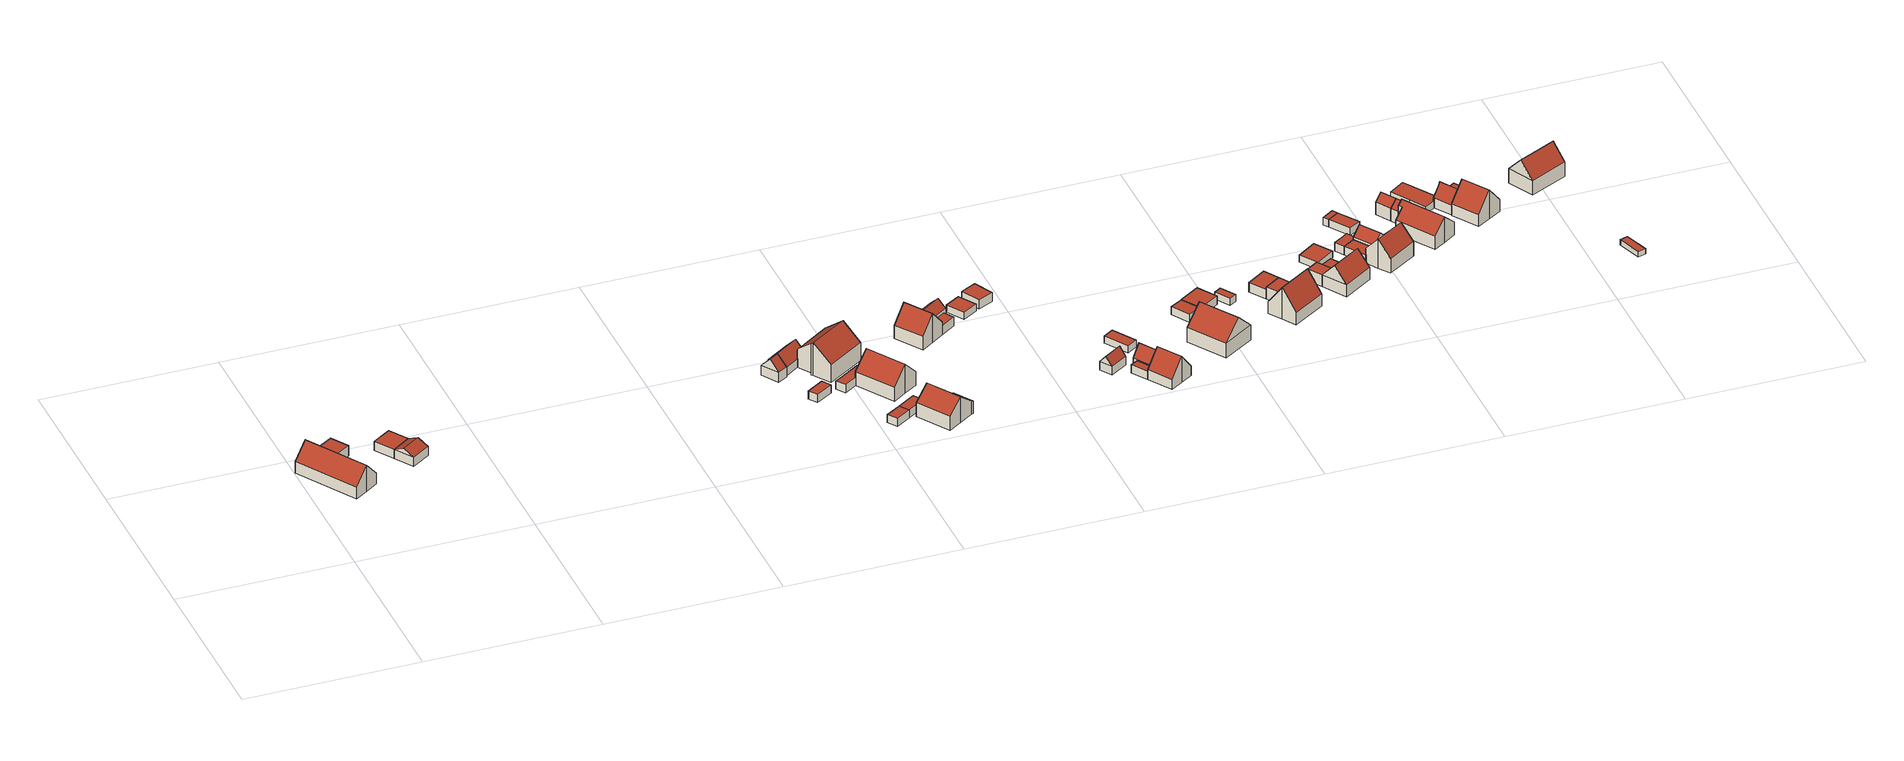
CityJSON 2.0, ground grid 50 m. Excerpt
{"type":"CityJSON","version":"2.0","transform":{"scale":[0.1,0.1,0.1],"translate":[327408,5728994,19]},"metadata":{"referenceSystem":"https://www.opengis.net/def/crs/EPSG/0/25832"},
"CityObjects":{
"building1":{"type":"Building","attributes":{"Gemeindeschluessel":"05170048","Geometrietyp2DReferenz":"3000","function":"31001_1010"},"address":[{"country":"Germany","locality":"Wesel","thoroughfareNumber":"53","thoroughfareName":"Feldwicker Weg"}],"children":["building1-1","building1-2"]},
"building1-1":{"type":"BuildingPart","attributes":{"roofType":"3100","measuredHeight":8.1},"parents":["building1"],"geometry":[{"type":"MultiSurface","lod":"2","boundaries":[[[0,1,2,3]],[[4,5,1,0]],[[6,7,5,4]],[[8,9,10,11]],[[12,13,9,8]],[[14,15,13,12]],[[3,2,15,14]],[[3,14,12,0]],[[8,11,6,4,0,12]],[[1,5,7,10,9,13,15,2]],[[16,17,10,7]],[[6,11,18,19]],[[19,18,17,16]]],"semantics":{"surfaces":[{"type":"WallSurface"},{"type":"RoofSurface"},{"type":"GroundSurface"},{"type":"ClosureSurface"}],"values":[0,0,0,0,0,0,0,1,1,2,0,0,3]}}]},
"building1-2":{"type":"BuildingPart","attributes":{"roofType":"1000","measuredHeight":3.18},"address":[{"country":"Germany","locality":"Wesel","thoroughfareNumber":"53","thoroughfareName":"Feldwicker Weg"}],"parents":["building1"],"geometry":[{"type":"Solid","lod":"2","boundaries":[[[[20,21,22,23]],[[18,17,21,20]],[[23,22,16,19]],[[18,20,23,19]],[[21,17,16,22]],[[18,19,16,17]]]],"semantics":{"surfaces":[{"type":"WallSurface"},{"type":"RoofSurface"},{"type":"GroundSurface"},{"type":"ClosureSurface"}],"values":[[0,0,0,1,2,3]]}}]},
"building2":{"type":"Building","attributes":{"Geometrietyp2DReferenz":"3000","Gemeindeschluessel":"05170048","function":"31001_2723","roofType":"1000","measuredHeight":2.75},"address":[{"country":"Germany","locality":"Wesel","thoroughfareNumber":"53","thoroughfareName":"Feldwicker Weg"}],"geometry":[{"type":"Solid","lod":"2","boundaries":[[[[24,25,26,27]],[[28,29,25,24]],[[30,31,29,28]],[[27,26,31,30]],[[28,24,27,30]],[[25,29,31,26]]]],"semantics":{"surfaces":[{"type":"WallSurface"},{"type":"RoofSurface"},{"type":"GroundSurface"}],"values":[[0,0,0,0,1,2]]}}]},
"building3":{"type":"Building","attributes":{"Geometrietyp2DReferenz":"3000","Gemeindeschluessel":"05170048","function":"31001_2463","roofType":"3100","measuredHeight":4.28},"address":[{"country":"Germany","locality":"Wesel","thoroughfareNumber":"53","thoroughfareName":"Feldwicker Weg"}],"geometry":[{"type":"Solid","lod":"2","boundaries":[[[[32,33,34,35]],[[30,31,33,32]],[[28,29,31,30]],[[35,34,29,28]],[[32,36,30]],[[28,37,35]],[[35,37,36,32]],[[30,36,37,28]],[[33,31,29,34]]]],"semantics":{"surfaces":[{"type":"WallSurface"},{"type":"RoofSurface"},{"type":"GroundSurface"}],"values":[[0,0,0,0,0,0,1,1,2]]}}]},
"building4":{"type":"Building","attributes":{"Geometrietyp2DReferenz":"3000","Gemeindeschluessel":"05170048","function":"31001_2723","roofType":"3100","measuredHeight":5.87},"address":[{"country":"Germany","locality":"Wesel","thoroughfareNumber":"46","thoroughfareName":"Feldwicker Weg"}],"geometry":[{"type":"Solid","lod":"2","boundaries":[[[[38,39,40,41]],[[42,43,39,38]],[[44,45,43,42]],[[41,40,45,44]],[[38,46,42]],[[44,47,41]],[[41,47,46,38]],[[42,46,47,44]],[[39,43,45,40]]]],"semantics":{"surfaces":[{"type":"WallSurface"},{"type":"RoofSurface"},{"type":"GroundSurface"}],"values":[[0,0,0,0,0,0,1,1,2]]}}]},
"building5":{"type":"Building","attributes":{"Geometrietyp2DReferenz":"3000","Gemeindeschluessel":"05170048","function":"31001_2463","roofType":"1000","measuredHeight":2.54},"address":[{"country":"Germany","locality":"Wesel","thoroughfareNumber":"46","thoroughfareName":"Feldwicker Weg"}],"geometry":[{"type":"Solid","lod":"2","boundaries":[[[[48,49,50,51]],[[52,53,49,48]],[[54,55,53,52]],[[51,50,55,54]],[[52,48,51,54]],[[49,53,55,50]]]],"semantics":{"surfaces":[{"type":"WallSurface"},{"type":"RoofSurface"},{"type":"GroundSurface"}],"values":[[0,0,0,0,1,2]]}}]},
"building6":{"type":"Building","attributes":{"Geometrietyp2DReferenz":"3000","Gemeindeschluessel":"05170048","function":"31001_2463","roofType":"3100","measuredHeight":5.57},"address":[{"country":"Germany","locality":"Wesel","thoroughfareNumber":"46","thoroughfareName":"Feldwicker Weg"}],"geometry":[{"type":"Solid","lod":"2","boundaries":[[[[56,57,58,59]],[[60,61,57,56]],[[62,63,61,60]],[[64,65,63,62]],[[66,67,65,64]],[[68,69,67,66]],[[70,71,69,68]],[[72,73,71,70]],[[59,58,73,72]],[[72,70,68,66,64,59]],[[62,60,56,59,64]],[[57,61,63,65,67,69,71,73,58]]]],"semantics":{"surfaces":[{"type":"WallSurface"},{"type":"RoofSurface"},{"type":"GroundSurface"}],"values":[[0,0,0,0,0,0,0,0,0,1,1,2]]}}]},
"building7":{"type":"Building","attributes":{"Geometrietyp2DReferenz":"3000","Gemeindeschluessel":"05170048","function":"31001_2723","roofType":"1000","measuredHeight":2.55},"address":[{"country":"Germany","locality":"Wesel","thoroughfareNumber":"50","thoroughfareName":"Feldwicker Weg"}],"geometry":[{"type":"Solid","lod":"2","boundaries":[[[[74,75,76,77]],[[78,79,75,74]],[[80,81,79,78]],[[77,76,81,80]],[[78,74,77,80]],[[75,79,81,76]]]],"semantics":{"surfaces":[{"type":"WallSurface"},{"type":"RoofSurface"},{"type":"GroundSurface"}],"values":[[0,0,0,0,1,2]]}}]},
"building8":{"type":"Building","attributes":{"Geometrietyp2DReferenz":"3000","Gemeindeschluessel":"05170048","function":"31001_2463","roofType":"1000","measuredHeight":2.61},"address":[{"country":"Germany","locality":"Wesel","thoroughfareNumber":"48","thoroughfareName":"Feldwicker Weg"}],"geometry":[{"type":"Solid","lod":"2","boundaries":[[[[82,83,84,85]],[[86,87,83,82]],[[88,89,87,86]],[[90,91,89,88]],[[92,93,91,90]],[[94,95,93,92]],[[85,84,95,94]],[[92,90,88,86,82,85,94]],[[83,87,89,91,93,95,84]]]],"semantics":{"surfaces":[{"type":"WallSurface"},{"type":"RoofSurface"},{"type":"GroundSurface"}],"values":[[0,0,0,0,0,0,0,1,2]]}}]},
"building9":{"type":"Building","attributes":{"Geometrietyp2DReferenz":"3000","Gemeindeschluessel":"05170048","function":"31001_1010","roofType":"3100","measuredHeight":10.12},"address":[{"country":"Germany","locality":"Wesel","thoroughfareNumber":"46","thoroughfareName":"Feldwicker Weg"}],"geometry":[{"type":"Solid","lod":"2","boundaries":[[[[96,97,98,99]],[[100,101,97,96]],[[102,103,101,100]],[[104,105,103,102]],[[106,107,105,104]],[[108,109,107,106]],[[110,111,109,108]],[[112,113,111,110]],[[114,115,113,112]],[[99,98,115,114]],[[102,100,96,104]],[[99,114,112,110,108,106,104,96]],[[97,101,103,105,107,109,111,113,115,98]]]],"semantics":{"surfaces":[{"type":"WallSurface"},{"type":"RoofSurface"},{"type":"GroundSurface"}],"values":[[0,0,0,0,0,0,0,0,0,0,1,1,2]]}}]},
"building10":{"type":"Building","attributes":{"Geometrietyp2DReferenz":"3000","Gemeindeschluessel":"05170048","function":"31001_2463","roofType":"1000","measuredHeight":2.41},"address":[{"country":"Germany","locality":"Wesel","thoroughfareNumber":"50","thoroughfareName":"Feldwicker Weg"}],"geometry":[{"type":"Solid","lod":"2","boundaries":[[[[116,117,118,119]],[[77,120,117,116]],[[80,121,120,77]],[[119,118,121,80]],[[77,116,119,80]],[[117,120,121,118]]]],"semantics":{"surfaces":[{"type":"WallSurface"},{"type":"RoofSurface"},{"type":"GroundSurface"}],"values":[[0,0,0,0,1,2]]}}]},
"building11":{"type":"Building","attributes":{"Geometrietyp2DReferenz":"3000","Gemeindeschluessel":"05170048","function":"31001_1010","roofType":"3100","measuredHeight":8.98},"address":[{"country":"Germany","locality":"Wesel","thoroughfareNumber":"48","thoroughfareName":"Feldwicker Weg"}],"geometry":[{"type":"Solid","lod":"2","boundaries":[[[[122,93,95,123]],[[124,91,93,122]],[[125,126,91,124]],[[127,128,126,125]],[[129,130,128,127]],[[131,132,130,129]],[[133,134,132,131]],[[123,95,134,133]],[[124,122,123,133,131,125]],[[129,127,125,131]],[[93,91,126,128,130,132,134,95]]]],"semantics":{"surfaces":[{"type":"WallSurface"},{"type":"RoofSurface"},{"type":"GroundSurface"}],"values":[[0,0,0,0,0,0,0,0,1,1,2]]}}]},
"building12":{"type":"Building","attributes":{"Geometrietyp2DReferenz":"3000","Gemeindeschluessel":"05170048","function":"31001_1010","roofType":"3100","measuredHeight":8.01},"address":[{"country":"Germany","locality":"Wesel","thoroughfareNumber":"50","thoroughfareName":"Feldwicker Weg"}],"geometry":[{"type":"Solid","lod":"2","boundaries":[[[[135,136,137,138]],[[139,140,136,135]],[[141,142,140,139]],[[143,144,142,141]],[[145,146,144,143]],[[147,148,146,145]],[[149,150,148,147]],[[138,137,150,149]],[[138,149,147,135]],[[145,143,141,139,135,147]],[[136,140,142,144,146,148,150,137]]]],"semantics":{"surfaces":[{"type":"WallSurface"},{"type":"RoofSurface"},{"type":"GroundSurface"}],"values":[[0,0,0,0,0,0,0,0,1,1,2]]}}]},
"building13":{"type":"Building","attributes":{"Geometrietyp2DReferenz":"3000","Gemeindeschluessel":"05170048","function":"51009_1610","roofType":"1000","measuredHeight":3.85},"geometry":[{"type":"Solid","lod":"2","boundaries":[[[[151,146,152,153]],[[154,144,146,151]],[[155,142,144,154]],[[153,152,142,155]],[[154,151,153,155]],[[146,144,142,152]]]],"semantics":{"surfaces":[{"type":"WallSurface"},{"type":"RoofSurface"},{"type":"GroundSurface"}],"values":[[0,0,0,0,1,2]]}}]},
"building14":{"type":"Building","attributes":{"Geometrietyp2DReferenz":"3000","Gemeindeschluessel":"05170048","function":"31001_1010","roofType":"3100","measuredHeight":9.01},"address":[{"country":"Germany","locality":"Wesel","thoroughfareNumber":"65","thoroughfareName":"Feldwicker Weg"}],"geometry":[{"type":"Solid","lod":"2","boundaries":[[[[156,157,158,159]],[[160,161,157,156]],[[162,163,161,160]],[[164,165,163,162]],[[166,167,165,164]],[[168,169,167,166]],[[170,171,169,168]],[[159,158,171,170]],[[159,170,168,166,164,156]],[[162,160,156,164]],[[157,161,163,165,167,169,171,158]]]],"semantics":{"surfaces":[{"type":"WallSurface"},{"type":"RoofSurface"},{"type":"GroundSurface"}],"values":[[0,0,0,0,0,0,0,0,1,1,2]]}}]},
"building15":{"type":"Building","attributes":{"Geometrietyp2DReferenz":"3000","Gemeindeschluessel":"05170048","function":"31001_1010","roofType":"3100","measuredHeight":5.64},"address":[{"country":"Germany","locality":"Wesel","thoroughfareNumber":"65","thoroughfareName":"Feldwicker Weg"}],"geometry":[{"type":"Solid","lod":"2","boundaries":[[[[172,171,173,174]],[[175,169,171,172]],[[176,177,169,175]],[[174,173,177,176]],[[172,178,175]],[[176,179,174]],[[174,179,178,172]],[[175,178,179,176]],[[171,169,177,173]]]],"semantics":{"surfaces":[{"type":"WallSurface"},{"type":"RoofSurface"},{"type":"GroundSurface"}],"values":[[0,0,0,0,0,0,1,1,2]]}}]},
"building16":{"type":"Building","attributes":{"Geometrietyp2DReferenz":"3000","Gemeindeschluessel":"05170048","function":"51009_1610","roofType":"1000","measuredHeight":2.81},"geometry":[{"type":"Solid","lod":"2","boundaries":[[[[180,181,182,183]],[[184,158,181,180]],[[185,171,158,184]],[[183,182,171,185]],[[184,180,183,185]],[[181,158,171,182]]]],"semantics":{"surfaces":[{"type":"WallSurface"},{"type":"RoofSurface"},{"type":"GroundSurface"}],"values":[[0,0,0,0,1,2]]}}]},
"building17":{"type":"Building","attributes":{"Geometrietyp2DReferenz":"3000","Gemeindeschluessel":"05170048","function":"31001_2463","roofType":"1000","measuredHeight":2.19},"address":[{"country":"Germany","locality":"Wesel","thoroughfareNumber":"65","thoroughfareName":"Feldwicker Weg"}],"geometry":[{"type":"Solid","lod":"2","boundaries":[[[[186,187,188,189]],[[190,191,187,186]],[[192,193,191,190]],[[189,188,193,192]],[[190,186,189,192]],[[187,191,193,188]]]],"semantics":{"surfaces":[{"type":"WallSurface"},{"type":"RoofSurface"},{"type":"GroundSurface"}],"values":[[0,0,0,0,1,2]]}}]},
"building18":{"type":"Building","attributes":{"Geometrietyp2DReferenz":"3000","Gemeindeschluessel":"05170048","function":"31001_2723","roofType":"1000","measuredHeight":2.68},"address":[{"country":"Germany","locality":"Wesel","thoroughfareNumber":"65","thoroughfareName":"Feldwicker Weg"}],"geometry":[{"type":"Solid","lod":"2","boundaries":[[[[194,195,196,197]],[[198,199,195,194]],[[200,201,199,198]],[[197,196,201,200]],[[198,194,197,200]],[[195,199,201,196]]]],"semantics":{"surfaces":[{"type":"WallSurface"},{"type":"RoofSurface"},{"type":"GroundSurface"}],"values":[[0,0,0,0,1,2]]}}]},
"building19":{"type":"Building","attributes":{"Geometrietyp2DReferenz":"3000","Gemeindeschluessel":"05170048","function":"31001_2723","roofType":"3100","measuredHeight":4.93},"address":[{"country":"Germany","locality":"Wesel","thoroughfareNumber":"27","thoroughfareName":"Feldwicker Weg"}],"geometry":[{"type":"Solid","lod":"2","boundaries":[[[[202,203,204,205]],[[206,207,203,202]],[[208,209,207,206]],[[205,204,209,208]],[[202,210,206]],[[208,211,205]],[[205,211,210,202]],[[206,210,211,208]],[[203,207,209,204]]]],"semantics":{"surfaces":[{"type":"WallSurface"},{"type":"RoofSurface"},{"type":"GroundSurface"}],"values":[[0,0,0,0,0,0,1,1,2]]}}]},
"building20":{"type":"Building","attributes":{"Geometrietyp2DReferenz":"3000","Gemeindeschluessel":"05170048","function":"51009_1610","roofType":"1000","measuredHeight":2.49},"geometry":[{"type":"Solid","lod":"2","boundaries":[[[[212,213,214,215]],[[216,217,213,212]],[[218,219,217,216]],[[215,214,219,218]],[[216,212,215,218]],[[213,217,219,214]]]],"semantics":{"surfaces":[{"type":"WallSurface"},{"type":"RoofSurface"},{"type":"GroundSurface"}],"values":[[0,0,0,0,1,2]]}}]},
"building21":{"type":"Building","attributes":{"Geometrietyp2DReferenz":"3000","Gemeindeschluessel":"05170048","function":"31001_1010","roofType":"3100","measuredHeight":6.27},"address":[{"country":"Germany","locality":"Wesel","thoroughfareNumber":"27","thoroughfareName":"Feldwicker Weg"}],"geometry":[{"type":"Solid","lod":"2","boundaries":[[[[220,221,222,223]],[[224,225,221,220]],[[226,227,225,224]],[[223,222,227,226]],[[220,228,224]],[[226,229,223]],[[223,229,228,220]],[[224,228,229,226]],[[221,225,227,222]]]],"semantics":{"surfaces":[{"type":"WallSurface"},{"type":"RoofSurface"},{"type":"GroundSurface"}],"values":[[0,0,0,0,0,0,1,1,2]]}}]},
"building22":{"type":"Building","attributes":{"Geometrietyp2DReferenz":"3000","Gemeindeschluessel":"05170048","function":"31001_2463","roofType":"1000","measuredHeight":2.15},"address":[{"country":"Germany","locality":"Wesel","thoroughfareNumber":"27","thoroughfareName":"Feldwicker Weg"}],"geometry":[{"type":"Solid","lod":"2","boundaries":[[[[230,231,232,233]],[[234,235,231,230]],[[236,237,235,234]],[[233,232,237,236]],[[234,230,233,236]],[[231,235,237,232]]]],"semantics":{"surfaces":[{"type":"WallSurface"},{"type":"RoofSurface"},{"type":"GroundSurface"}],"values":[[0,0,0,0,1,2]]}}]},
"building23":{"type":"Building","attributes":{"Geometrietyp2DReferenz":"3000","Gemeindeschluessel":"05170048","function":"31001_1010","roofType":"3100","measuredHeight":8.12},"address":[{"country":"Germany","locality":"Wesel","thoroughfareNumber":"27","thoroughfareName":"Feldwicker Weg"}],"geometry":[{"type":"Solid","lod":"2","boundaries":[[[[238,239,240,241]],[[242,213,239,238]],[[243,214,213,242]],[[244,245,214,243]],[[246,247,245,244]],[[248,249,247,246]],[[250,251,249,248]],[[241,240,251,250]],[[243,242,238,241,244]],[[250,248,246,244,241]],[[239,213,214,245,247,249,251,240]]]],"semantics":{"surfaces":[{"type":"WallSurface"},{"type":"RoofSurface"},{"type":"GroundSurface"}],"values":[[0,0,0,0,0,0,0,0,1,1,2]]}}]},
"building24":{"type":"Building","attributes":{"Geometrietyp2DReferenz":"3000","Gemeindeschluessel":"05170048","function":"31001_1010","roofType":"3100","measuredHeight":9.7},"address":[{"country":"Germany","locality":"Wesel","thoroughfareNumber":"27a","thoroughfareName":"Feldwicker Weg"}],"geometry":[{"type":"Solid","lod":"2","boundaries":[[[[252,253,254,255]],[[256,257,253,252]],[[258,259,257,256]],[[255,254,259,258]],[[252,260,256]],[[258,261,255]],[[255,261,260,252]],[[256,260,261,258]],[[253,257,259,254]]]],"semantics":{"surfaces":[{"type":"WallSurface"},{"type":"RoofSurface"},{"type":"GroundSurface"}],"values":[[0,0,0,0,0,0,1,1,2]]}}]},
"building25":{"type":"Building","attributes":{"Geometrietyp2DReferenz":"3000","Gemeindeschluessel":"05170048","function":"51009_1610","roofType":"1000","measuredHeight":2.47},"geometry":[{"type":"Solid","lod":"2","boundaries":[[[[262,263,264,265]],[[266,267,263,262]],[[268,269,267,266]],[[265,264,269,268]],[[266,262,265,268]],[[263,267,269,264]]]],"semantics":{"surfaces":[{"type":"WallSurface"},{"type":"RoofSurface"},{"type":"GroundSurface"}],"values":[[0,0,0,0,1,2]]}}]},
"building26":{"type":"Building","attributes":{"Geometrietyp2DReferenz":"3000","Gemeindeschluessel":"05170048","function":"31001_2463","roofType":"1000","measuredHeight":2.73},"address":[{"country":"Germany","locality":"Wesel","thoroughfareNumber":"27a","thoroughfareName":"Feldwicker Weg"}],"geometry":[{"type":"Solid","lod":"2","boundaries":[[[[270,271,272,273]],[[274,275,271,270]],[[276,277,275,274]],[[273,272,277,276]],[[274,270,273,276]],[[271,275,277,272]]]],"semantics":{"surfaces":[{"type":"WallSurface"},{"type":"RoofSurface"},{"type":"GroundSurface"}],"values":[[0,0,0,0,1,2]]}}]},
"building27":{"type":"Building","attributes":{"Geometrietyp2DReferenz":"3000","Gemeindeschluessel":"05170048","function":"31001_2463","roofType":"1000","measuredHeight":2.1},"address":[{"country":"Germany","locality":"Wesel","thoroughfareNumber":"29","thoroughfareName":"Feldwicker Weg"}],"geometry":[{"type":"Solid","lod":"2","boundaries":[[[[278,279,280,281]],[[282,283,279,278]],[[284,285,283,282]],[[281,280,285,284]],[[282,278,281,284]],[[279,283,285,280]]]],"semantics":{"surfaces":[{"type":"WallSurface"},{"type":"RoofSurface"},{"type":"GroundSurface"}],"values":[[0,0,0,0,1,2]]}}]},
"building28":{"type":"Building","attributes":{"Geometrietyp2DReferenz":"3000","Gemeindeschluessel":"05170048","function":"31001_2723","roofType":"1000","measuredHeight":2.82},"address":[{"country":"Germany","locality":"Wesel","thoroughfareNumber":"29","thoroughfareName":"Feldwicker Weg"}],"geometry":[{"type":"Solid","lod":"2","boundaries":[[[[286,287,288,289]],[[290,291,287,286]],[[292,293,291,290]],[[294,295,293,292]],[[296,297,295,294]],[[289,288,297,296]],[[294,292,290,286,289,296]],[[287,291,293,295,297,288]]]],"semantics":{"surfaces":[{"type":"WallSurface"},{"type":"RoofSurface"},{"type":"GroundSurface"}],"values":[[0,0,0,0,0,0,1,2]]}}]},
"building29":{"type":"Building","attributes":{"Gemeindeschluessel":"05170048","Geometrietyp2DReferenz":"3000","function":"31001_1010"},"address":[{"country":"Germany","locality":"Wesel","thoroughfareNumber":"29","thoroughfareName":"Feldwicker Weg"}],"children":["building29-1","building29-2"]},
"building29-1":{"type":"BuildingPart","attributes":{"roofType":"3100","measuredHeight":9.84},"parents":["building29"],"geometry":[{"type":"Solid","lod":"2","boundaries":[[[[298,299,300,301]],[[302,303,299,298]],[[304,305,303,302]],[[306,307,305,304]],[[308,309,307,306]],[[310,311,312,313]],[[301,300,311,310]],[[310,313,308,306,304,301]],[[302,298,301,304]],[[299,303,305,307,309,312,311,300]],[[313,312,309,308]]]],"semantics":{"surfaces":[{"type":"WallSurface"},{"type":"RoofSurface"},{"type":"GroundSurface"},{"type":"ClosureSurface"}],"values":[[0,0,0,0,0,0,0,1,1,2,3]]}}]},
"building29-2":{"type":"BuildingPart","attributes":{"roofType":"1000","measuredHeight":3.73},"parents":["building29"],"geometry":[{"type":"Solid","lod":"2","boundaries":[[[[314,297,309,308]],[[315,295,297,314]],[[316,293,295,315]],[[313,312,293,316]],[[315,314,308,313,316]],[[309,297,295,293,312]],[[308,309,312,313]]]],"semantics":{"surfaces":[{"type":"WallSurface"},{"type":"RoofSurface"},{"type":"GroundSurface"},{"type":"ClosureSurface"}],"values":[[0,0,0,0,1,2,3]]}}]},
"building30":{"type":"Building","attributes":{"Gemeindeschluessel":"05170048","Geometrietyp2DReferenz":"3000","function":"31001_1010"},"address":[{"country":"Germany","locality":"Wesel","thoroughfareNumber":"31","thoroughfareName":"Feldwicker Weg"}],"children":["building30-1","building30-2"]},
"building30-1":{"type":"BuildingPart","attributes":{"roofType":"3100","measuredHeight":8.07},"parents":["building30"],"geometry":[{"type":"MultiSurface","lod":"2","boundaries":[[[317,318,319,320]],[[321,322,318,317]],[[320,319,323,324]],[[317,325,321]],[[324,326,320]],[[320,326,325,317]],[[321,325,326,324]],[[318,322,323,319]],[[327,324,323,328]],[[327,328,322,321]]],"semantics":{"surfaces":[{"type":"WallSurface"},{"type":"RoofSurface"},{"type":"GroundSurface"},{"type":"ClosureSurface"}],"values":[0,0,0,0,0,1,1,2,0,3]}}]},
"building30-2":{"type":"BuildingPart","attributes":{"roofType":"1000","measuredHeight":3.73},"parents":["building30"],"geometry":[{"type":"Solid","lod":"2","boundaries":[[[[327,328,329,330]],[[331,332,322,321]],[[330,329,332,331]],[[321,327,330,331]],[[328,322,332,329]],[[321,322,328,327]]]],"semantics":{"surfaces":[{"type":"WallSurface"},{"type":"RoofSurface"},{"type":"GroundSurface"},{"type":"ClosureSurface"}],"values":[[0,0,0,1,2,3]]}}]},
"building31":{"type":"Building","attributes":{"Geometrietyp2DReferenz":"3000","Gemeindeschluessel":"05170048","function":"51009_1610","roofType":"1000","measuredHeight":2.47},"geometry":[{"type":"Solid","lod":"2","boundaries":[[[[333,334,335,336]],[[337,328,334,333]],[[338,339,328,337]],[[336,335,339,338]],[[337,333,336,338]],[[334,328,339,335]]]],"semantics":{"surfaces":[{"type":"WallSurface"},{"type":"RoofSurface"},{"type":"GroundSurface"}],"values":[[0,0,0,0,1,2]]}}]},
"building32":{"type":"Building","attributes":{"Geometrietyp2DReferenz":"3000","Gemeindeschluessel":"05170048","function":"31001_2463","roofType":"1000","measuredHeight":2.12},"address":[{"country":"Germany","locality":"Wesel","thoroughfareNumber":"31","thoroughfareName":"Feldwicker Weg"}],"geometry":[{"type":"Solid","lod":"2","boundaries":[[[[340,341,342,343]],[[344,345,341,340]],[[346,347,345,344]],[[343,342,347,346]],[[344,340,343,346]],[[341,345,347,342]]]],"semantics":{"surfaces":[{"type":"WallSurface"},{"type":"RoofSurface"},{"type":"GroundSurface"}],"values":[[0,0,0,0,1,2]]}}]},
"building33":{"type":"Building","attributes":{"Geometrietyp2DReferenz":"3000","Gemeindeschluessel":"05170048","function":"51009_1610","roofType":"1000","measuredHeight":2.59},"geometry":[{"type":"Solid","lod":"2","boundaries":[[[[348,349,350,351]],[[352,353,349,348]],[[354,355,353,352]],[[356,357,355,354]],[[358,359,357,356]],[[351,350,359,358]],[[356,354,352,348,351,358]],[[349,353,355,357,359,350]]]],"semantics":{"surfaces":[{"type":"WallSurface"},{"type":"RoofSurface"},{"type":"GroundSurface"}],"values":[[0,0,0,0,0,0,1,2]]}}]},
"building34":{"type":"Building","attributes":{"Geometrietyp2DReferenz":"3000","Gemeindeschluessel":"05170048","function":"31001_1010","roofType":"1000","measuredHeight":2.6},"address":[{"country":"Germany","locality":"Wesel","thoroughfareNumber":"33","thoroughfareName":"Feldwicker Weg"}],"geometry":[{"type":"Solid","lod":"2","boundaries":[[[[360,361,362,363]],[[354,355,361,360]],[[352,353,355,354]],[[363,362,353,352]],[[354,360,363,352]],[[361,355,353,362]]]],"semantics":{"surfaces":[{"type":"WallSurface"},{"type":"RoofSurface"},{"type":"GroundSurface"}],"values":[[0,0,0,0,1,2]]}}]},
"building35":{"type":"Building","attributes":{"Geometrietyp2DReferenz":"3000","Gemeindeschluessel":"05170048","function":"51009_1610","roofType":"1000","measuredHeight":2.28},"geometry":[{"type":"Solid","lod":"2","boundaries":[[[[364,365,366,367]],[[368,369,365,364]],[[370,371,369,368]],[[367,366,371,370]],[[368,364,367,370]],[[365,369,371,366]]]],"semantics":{"surfaces":[{"type":"WallSurface"},{"type":"RoofSurface"},{"type":"GroundSurface"}],"values":[[0,0,0,0,1,2]]}}]},
"building36":{"type":"Building","attributes":{"Geometrietyp2DReferenz":"3000","Gemeindeschluessel":"05170048","function":"31001_1010","roofType":"3100","measuredHeight":5.96},"address":[{"country":"Germany","locality":"Wesel","thoroughfareNumber":"33","thoroughfareName":"Feldwicker Weg"}],"geometry":[{"type":"Solid","lod":"2","boundaries":[[[[372,373,374,375]],[[376,362,373,372]],[[377,353,362,376]],[[375,374,353,377]],[[372,378,376]],[[377,379,375]],[[375,379,378,372]],[[376,378,379,377]],[[373,362,353,374]]]],"semantics":{"surfaces":[{"type":"WallSurface"},{"type":"RoofSurface"},{"type":"GroundSurface"}],"values":[[0,0,0,0,0,0,1,1,2]]}}]},
"building37":{"type":"Building","attributes":{"Geometrietyp2DReferenz":"3000","Gemeindeschluessel":"05170048","function":"31001_2463","roofType":"1000","measuredHeight":2.29},"address":[{"country":"Germany","locality":"Wesel","thoroughfareNumber":"33","thoroughfareName":"Feldwicker Weg"}],"geometry":[{"type":"Solid","lod":"2","boundaries":[[[[380,381,365,364]],[[382,383,381,380]],[[368,369,383,382]],[[364,365,369,368]],[[382,380,364,368]],[[381,383,369,365]]]],"semantics":{"surfaces":[{"type":"WallSurface"},{"type":"RoofSurface"},{"type":"GroundSurface"}],"values":[[0,0,0,0,1,2]]}}]},
"building38":{"type":"Building","attributes":{"Geometrietyp2DReferenz":"3000","Gemeindeschluessel":"05170048","function":"31001_1010","roofType":"3100","measuredHeight":8.93},"address":[{"country":"Germany","locality":"Wesel","thoroughfareNumber":"33","thoroughfareName":"Feldwicker Weg"}],"geometry":[{"type":"Solid","lod":"2","boundaries":[[[[384,385,386,387]],[[388,389,385,384]],[[390,391,389,388]],[[392,393,391,390]],[[394,395,393,392]],[[396,397,395,394]],[[398,399,397,396]],[[387,386,399,398]],[[394,392,390,388,384,396]],[[387,398,396,384]],[[385,389,391,393,395,397,399,386]]]],"semantics":{"surfaces":[{"type":"WallSurface"},{"type":"RoofSurface"},{"type":"GroundSurface"}],"values":[[0,0,0,0,0,0,0,0,1,1,2]]}}]},
"building39":{"type":"Building","attributes":{"Geometrietyp2DReferenz":"3000","Gemeindeschluessel":"05170048","function":"31001_2723","roofType":"3100","measuredHeight":5.9},"address":[{"country":"Germany","locality":"Wesel","thoroughfareNumber":"35","thoroughfareName":"Feldwicker Weg"}],"geometry":[{"type":"Solid","lod":"2","boundaries":[[[[400,401,402,403]],[[404,405,401,400]],[[406,407,405,404]],[[403,402,407,406]],[[400,408,404]],[[406,409,403]],[[403,409,408,400]],[[404,408,409,406]],[[401,405,407,402]]]],"semantics":{"surfaces":[{"type":"WallSurface"},{"type":"RoofSurface"},{"type":"GroundSurface"}],"values":[[0,0,0,0,0,0,1,1,2]]}}]},
"building40":{"type":"Building","attributes":{"Geometrietyp2DReferenz":"3000","Gemeindeschluessel":"05170048","function":"31001_2723","roofType":"3100","measuredHeight":5.88},"address":[{"country":"Germany","locality":"Wesel","thoroughfareNumber":"35","thoroughfareName":"Feldwicker Weg"}],"geometry":[{"type":"Solid","lod":"2","boundaries":[[[[410,411,407,406]],[[412,413,411,410]],[[403,402,413,412]],[[406,407,402,403]],[[410,414,412]],[[403,409,406]],[[406,409,414,410]],[[412,414,409,403]],[[411,413,402,407]]]],"semantics":{"surfaces":[{"type":"WallSurface"},{"type":"RoofSurface"},{"type":"GroundSurface"}],"values":[[0,0,0,0,0,0,1,1,2]]}}]},
"building41":{"type":"Building","attributes":{"Geometrietyp2DReferenz":"3000","Gemeindeschluessel":"05170048","function":"31001_1010","roofType":"3100","measuredHeight":7.93},"address":[{"country":"Germany","locality":"Wesel","thoroughfareNumber":"35","thoroughfareName":"Feldwicker Weg"}],"geometry":[{"type":"Solid","lod":"2","boundaries":[[[[415,416,417,418]],[[419,420,416,415]],[[421,422,420,419]],[[423,411,422,421]],[[424,425,411,423]],[[426,427,425,424]],[[428,429,427,426]],[[430,431,429,428]],[[418,417,431,430]],[[419,415,418,430,428,421]],[[426,424,423,421,428]],[[416,420,422,411,425,427,429,431,417]]]],"semantics":{"surfaces":[{"type":"WallSurface"},{"type":"RoofSurface"},{"type":"GroundSurface"}],"values":[[0,0,0,0,0,0,0,0,0,1,1,2]]}}]},
"building42":{"type":"Building","attributes":{"Geometrietyp2DReferenz":"3000","Gemeindeschluessel":"05170048","function":"31001_2723","roofType":"1000","measuredHeight":2.24},"address":[{"country":"Germany","locality":"Wesel","thoroughfareNumber":"37","thoroughfareName":"Feldwicker Weg"}],"geometry":[{"type":"Solid","lod":"2","boundaries":[[[[432,433,434,435]],[[436,437,433,432]],[[438,439,437,436]],[[440,441,439,438]],[[442,443,441,440]],[[444,445,443,442]],[[435,434,445,444]],[[442,440,438,436,432,435,444]],[[433,437,439,441,443,445,434]]]],"semantics":{"surfaces":[{"type":"WallSurface"},{"type":"RoofSurface"},{"type":"GroundSurface"}],"values":[[0,0,0,0,0,0,0,1,2]]}}]},
"building43":{"type":"Building","attributes":{"Geometrietyp2DReferenz":"3000","Gemeindeschluessel":"05170048","function":"31001_1010","roofType":"3100","measuredHeight":6.54},"address":[{"country":"Germany","locality":"Wesel","thoroughfareNumber":"37","thoroughfareName":"Feldwicker Weg"}],"geometry":[{"type":"Solid","lod":"2","boundaries":[[[[446,437,439,447]],[[448,433,437,446]],[[449,450,433,448]],[[451,452,450,449]],[[453,454,452,451]],[[455,456,454,453]],[[457,458,456,455]],[[447,439,458,457]],[[448,446,447,457,455,449]],[[453,451,449,455]],[[437,433,450,452,454,456,458,439]]]],"semantics":{"surfaces":[{"type":"WallSurface"},{"type":"RoofSurface"},{"type":"GroundSurface"}],"values":[[0,0,0,0,0,0,0,0,1,1,2]]}}]},
"building44":{"type":"Building","attributes":{"Geometrietyp2DReferenz":"3000","Gemeindeschluessel":"05170048","function":"31001_1010","roofType":"3100","measuredHeight":8.98},"address":[{"country":"Germany","locality":"Wesel","thoroughfareNumber":"37","thoroughfareName":"Feldwicker Weg"}],"geometry":[{"type":"Solid","lod":"2","boundaries":[[[[459,460,461,462]],[[463,464,460,459]],[[465,466,464,463]],[[467,468,466,465]],[[469,470,468,467]],[[471,472,470,469]],[[473,474,472,471]],[[475,476,474,473]],[[462,461,476,475]],[[465,463,459,462,467]],[[475,473,471,469,467,462]],[[460,464,466,468,470,472,474,476,461]]]],"semantics":{"surfaces":[{"type":"WallSurface"},{"type":"RoofSurface"},{"type":"GroundSurface"}],"values":[[0,0,0,0,0,0,0,0,0,1,1,2]]}}]},
"building45":{"type":"Building","attributes":{"Geometrietyp2DReferenz":"3000","Gemeindeschluessel":"05170048","function":"31001_1010","roofType":"1000","measuredHeight":2.91},"address":[{"country":"Germany","locality":"Wesel","thoroughfareNumber":"37","thoroughfareName":"Feldwicker Weg"}],"geometry":[{"type":"Solid","lod":"2","boundaries":[[[[477,478,479,480]],[[481,482,478,477]],[[483,484,482,481]],[[485,486,484,483]],[[487,488,486,485]],[[453,454,488,487]],[[451,452,454,453]],[[480,479,452,451]],[[453,487,485,483,481,477,480,451]],[[478,482,484,486,488,454,452,479]]]],"semantics":{"surfaces":[{"type":"WallSurface"},{"type":"RoofSurface"},{"type":"GroundSurface"}],"values":[[0,0,0,0,0,0,0,0,1,2]]}}]},
"building46":{"type":"Building","attributes":{"Geometrietyp2DReferenz":"3000","Gemeindeschluessel":"05170048","function":"31001_1010","roofType":"3100","measuredHeight":8.98},"address":[{"country":"Germany","locality":"Wesel","thoroughfareNumber":"39","thoroughfareName":"Feldwicker Weg"}],"geometry":[{"type":"Solid","lod":"2","boundaries":[[[[489,490,491,492]],[[493,494,490,489]],[[495,496,494,493]],[[492,491,496,495]],[[489,497,493]],[[495,498,492]],[[492,498,497,489]],[[493,497,498,495]],[[490,494,496,491]]]],"semantics":{"surfaces":[{"type":"WallSurface"},{"type":"RoofSurface"},{"type":"GroundSurface"}],"values":[[0,0,0,0,0,0,1,1,2]]}}]},
"building47":{"type":"Building","attributes":{"Geometrietyp2DReferenz":"3000","Gemeindeschluessel":"05170048","function":"31001_2723","roofType":"1000","measuredHeight":1.59},"address":[{"country":"Germany","locality":"Wesel","thoroughfareNumber":"39","thoroughfareName":"Feldwicker Weg"}],"geometry":[{"type":"Solid","lod":"2","boundaries":[[[[499,500,501,502]],[[503,504,500,499]],[[505,506,504,503]],[[502,501,506,505]],[[503,499,502,505]],[[500,504,506,501]]]],"semantics":{"surfaces":[{"type":"WallSurface"},{"type":"RoofSurface"},{"type":"GroundSurface"}],"values":[[0,0,0,0,1,2]]}}]}
},
"vertices":[
[38,463,89],[38,463,8],[2,441,8],[2,441,43],[73,485,43],[73,485,8],[76,481,43],[76,481,8],[180,317,43],[180,317,8],[108,432,8],[108,432,43],[145,294,89],[145,294,8],[109,271,43],[109,271,8],[76,481,9],[108,432,9],[108,432,41],[76,481,41],
[159,465,41],[159,465,9],[128,514,9],[128,514,41],
[284,502,36],[284,502,8],[231,468,8],[231,468,36],[319,449,36],[319,449,8],[266,414,36],[266,414,8],
[301,361,36],[301,361,8],[354,396,8],[354,396,36],[283,388,51],[336,423,51],
[1327,401,35],[1327,401,5],[1355,418,5],[1355,418,35],[1296,449,35],[1296,449,5],[1324,467,35],[1324,467,5],[1312,425,64],[1340,442,64],
[1420,331,31],[1420,331,6],[1371,300,6],[1371,300,31],[1436,306,31],[1436,306,6],[1387,275,31],[1387,275,6],
[1324,467,37],[1324,467,8],[1339,444,8],[1339,444,64],[1323,468,36],[1323,468,8],[1393,513,36],[1393,513,8],[1408,490,64],[1408,490,8],[1423,466,36],[1423,466,8],[1395,447,36],[1395,447,8],[1396,446,34],[1396,446,8],[1355,418,34],[1355,418,8],
[1541,95,32],[1541,95,7],[1584,122,7],[1584,122,32],[1523,122,32],[1523,122,7],[1566,150,32],[1566,150,7],
[1453,315,34],[1453,315,8],[1470,289,8],[1470,289,34],[1468,324,34],[1468,324,8],[1529,363,34],[1529,363,8],[1545,338,34],[1545,338,8],[1506,313,34],[1506,313,8],[1507,312,34],[1507,312,8],
[1530,468,108],[1530,468,7],[1499,516,7],[1499,516,62],[1561,420,62],[1561,420,7],[1452,349,62],[1452,349,7],[1421,397,108],[1421,397,7],[1417,402,103],[1417,402,7],[1423,405,103],[1423,405,7],[1396,446,64],[1396,446,7],[1395,447,62],[1395,447,7],[1423,466,62],[1423,466,7],
[1635,155,32],[1635,155,8],[1617,183,8],[1617,183,32],[1584,122,8],[1566,150,8],
[1506,313,51],[1507,312,51],[1545,338,98],[1546,339,98],[1546,339,8],[1585,364,51],[1585,364,8],[1653,259,51],[1653,259,8],[1614,234,98],[1614,234,8],[1575,208,51],[1575,208,8],
[1641,145,89],[1641,145,9],[1602,120,9],[1602,120,52],[1686,173,45],[1686,173,9],[1711,134,45],[1711,134,9],[1705,130,52],[1705,130,9],[1739,78,52],[1739,78,9],[1700,53,89],[1700,53,9],[1662,28,52],[1662,28,9],
[1739,78,48],[1745,82,9],[1745,82,48],[1705,130,48],[1711,134,48],
[1766,435,95],[1766,435,5],[1801,459,5],[1801,459,46],[1731,412,46],[1731,412,5],[1680,488,46],[1680,488,5],[1715,512,95],[1715,512,5],[1750,535,46],[1750,535,5],[1755,527,46],[1755,527,5],[1782,488,46],[1782,488,5],
[1782,488,40],[1836,524,5],[1836,524,40],[1755,527,40],[1810,564,40],[1810,564,5],[1769,508,61],[1823,544,61],
[1845,488,33],[1845,488,5],[1827,518,5],[1827,518,33],[1801,459,33],[1782,488,33],
[1893,583,27],[1893,583,5],[1850,557,5],[1850,557,27],[1924,534,27],[1924,534,5],[1881,507,27],[1881,507,5],
[1979,562,32],[1979,562,5],[1951,618,5],[1951,618,32],[1935,541,32],[1935,541,5],[1907,596,32],[1907,596,5],
[2148,128,32],[2148,128,6],[2198,160,6],[2198,160,32],[2126,162,32],[2126,162,6],[2176,195,32],[2176,195,6],[2137,145,56],[2187,178,56],
[2226,73,33],[2226,73,8],[2246,86,8],[2246,86,33],[2197,117,33],[2197,117,8],[2218,130,33],[2218,130,8],
[2289,114,36],[2289,114,7],[2253,168,7],[2253,168,36],[2246,86,36],[2246,86,7],[2211,141,36],[2211,141,7],[2267,100,70],[2232,155,70],
[2252,228,28],[2252,228,7],[2210,294,7],[2210,294,28],[2223,209,28],[2223,209,7],[2181,275,28],[2181,275,7],
[2269,6,38],[2269,6,8],[2303,28,8],[2303,28,89],[2226,73,38],[2246,86,68],[2260,95,89],[2260,95,8],[2289,114,45],[2289,114,8],[2293,117,38],[2293,117,8],[2337,50,38],[2337,50,8],
[2540,148,57],[2540,148,11],[2471,254,11],[2471,254,57],[2450,90,57],[2450,90,11],[2381,196,57],[2381,196,11],[2495,119,109],[2426,225,109],
[2421,282,35],[2421,282,10],[2457,303,10],[2457,303,35],[2389,333,35],[2389,333,10],[2424,354,35],[2424,354,10],
[2424,354,36],[2424,354,9],[2459,300,9],[2459,300,36],[2482,391,36],[2482,391,9],[2517,337,36],[2517,337,9],
[2548,321,30],[2548,321,9],[2568,334,9],[2568,334,30],[2521,364,30],[2521,364,9],[2541,377,30],[2541,377,9],
[2670,400,38],[2670,400,9],[2615,363,9],[2615,363,38],[2701,352,38],[2701,352,9],[2693,346,38],[2693,346,9],[2692,347,38],[2692,347,9],[2646,317,38],[2646,317,9],
[2769,236,46],[2769,236,9],[2744,274,9],[2744,274,107],[2675,175,46],[2675,175,9],[2651,213,107],[2651,213,9],[2626,251,46],[2626,251,9],[2670,279,46],[2670,279,9],[2720,312,46],[2720,312,9],[2716,309,9],[2716,309,46],
[2646,317,46],[2692,347,46],[2693,346,46],
[2845,252,46],[2845,252,9],[2929,307,9],[2929,307,46],[2802,319,46],[2802,319,9],[2886,374,9],[2886,374,46],[2823,285,90],[2908,340,90],[2835,341,46],[2835,341,9],
[2810,380,9],[2810,380,46],[2776,358,46],[2776,358,9],
[2877,368,33],[2877,368,9],[2856,402,9],[2856,402,33],[2835,341,33],[2813,376,33],[2813,376,9],
[2875,438,29],[2875,438,8],[2842,488,8],[2842,488,29],[2821,401,29],[2821,401,8],[2788,451,29],[2788,451,8],
[2953,469,34],[2953,469,8],[2936,496,8],[2936,496,34],[2942,462,34],[2942,462,8],[2908,441,34],[2908,441,8],[2892,467,34],[2892,467,8],[2917,483,34],[2917,483,8],
[2947,383,34],[2947,383,8],[2980,405,8],[2980,405,34],
[2950,600,30],[2950,600,7],[2941,615,7],[2941,615,30],[2917,579,30],[2917,579,7],[2907,593,30],[2907,593,7],
[3022,432,42],[3022,432,8],[2984,489,8],[2984,489,42],[2980,405,42],[2942,462,42],[3001,418,68],[2963,476,68],
[2989,542,30],[2989,542,7],[2955,521,30],[2955,521,7],
[2968,349,98],[2968,349,9],[2990,316,9],[2990,316,54],[2947,383,54],[2947,383,9],[2980,405,54],[2980,405,9],[3022,432,54],[3022,432,9],[3030,437,54],[3030,437,9],[3052,403,98],[3052,403,9],[3074,370,54],[3074,370,9],
[3050,585,50],[3050,585,10],[3076,543,10],[3076,543,50],[3086,609,50],[3086,609,10],[3113,566,50],[3113,566,10],[3068,597,69],[3095,555,69],
[3130,540,50],[3130,540,10],[3093,516,50],[3093,516,10],[3112,528,69],
[3092,501,77],[3092,501,10],[3068,485,10],[3068,485,51],[3085,511,77],[3085,511,10],[3097,518,89],[3097,518,10],[3130,540,52],[3132,541,51],[3132,541,10],[3207,424,51],[3207,424,10],[3172,401,89],[3172,401,10],[3137,378,51],[3137,378,10],
[3219,575,32],[3219,575,10],[3157,672,10],[3157,672,32],[3202,564,32],[3202,564,10],[3203,562,32],[3203,562,10],[3173,542,32],[3173,542,10],[3145,587,32],[3145,587,10],[3112,641,32],[3112,641,10],
[3202,564,40],[3203,562,40],[3219,575,65],[3225,580,75],[3225,580,10],[3249,595,40],[3249,595,10],[3282,544,40],[3282,544,10],[3258,529,75],[3258,529,10],[3234,514,40],[3234,514,10],
[3281,440,46],[3281,440,9],[3319,464,9],[3319,464,99],[3233,513,46],[3233,513,9],[3234,514,47],[3234,514,9],[3271,538,99],[3271,538,9],[3282,544,84],[3282,544,9],[3307,561,48],[3307,561,9],[3309,562,46],[3309,562,9],[3357,488,46],[3357,488,9],
[3248,599,40],[3248,599,10],[3250,595,10],[3250,595,40],[3253,602,40],[3253,602,10],[3256,598,40],[3256,598,10],[3276,611,40],[3276,611,10],[3307,561,40],[3307,561,10],
[3465,532,51],[3465,532,7],[3574,585,7],[3574,585,51],[3427,608,51],[3427,608,7],[3537,661,51],[3537,661,7],[3446,570,97],[3556,623,97],
[3618,242,23],[3618,242,7],[3596,234,7],[3596,234,23],[3642,171,23],[3642,171,7],[3619,164,23],[3619,164,7]
]}
